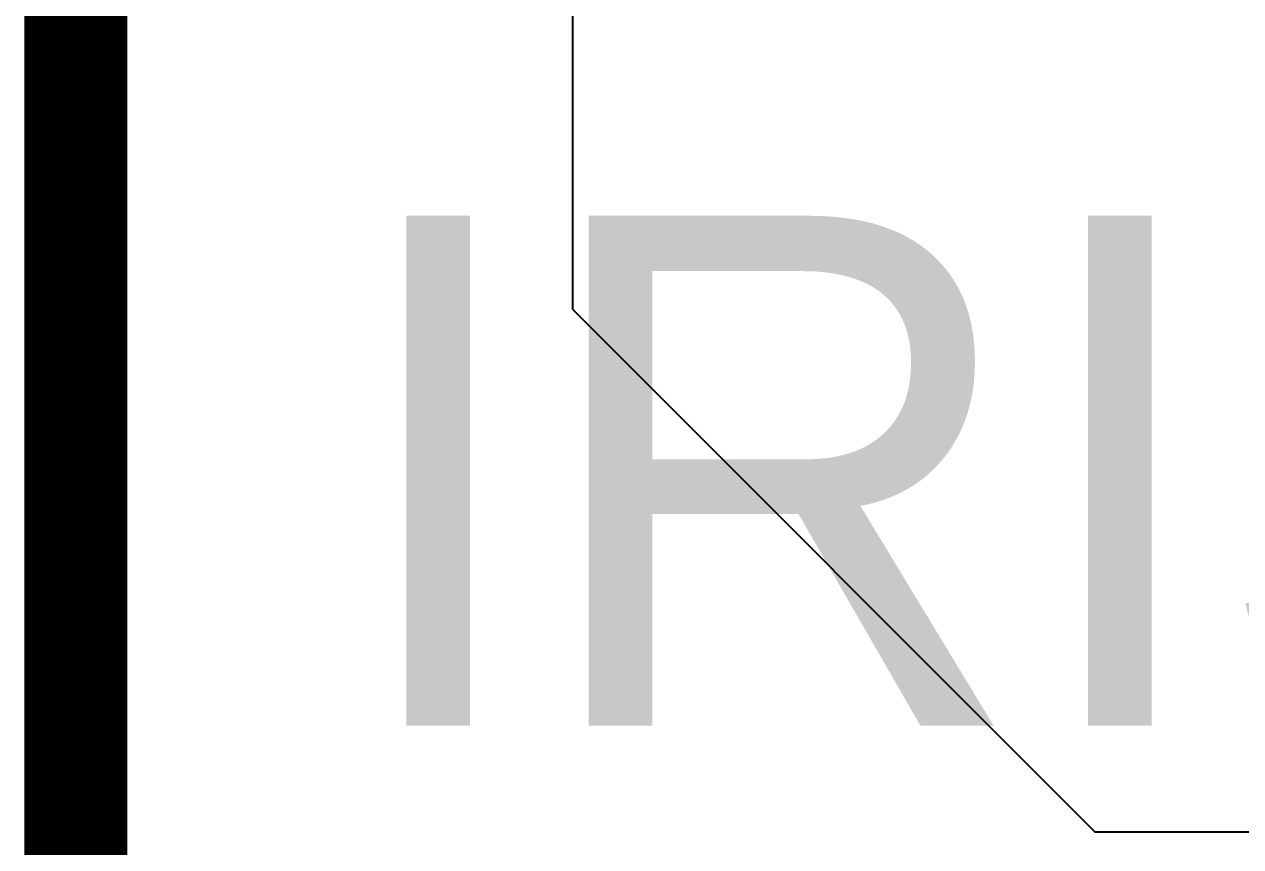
# Model space of a CAD drawing. Header units: millimetres. Extents: x -0.02 to 3.96, y -0.02 to 1.99.
# Drawn here: x -0.02 to 0.4572, y 0.5691 to 0.8918 of the extents above; entities that cross this region are included whole.
import ezdxf

# ---------------------------------------------------------------- set-up
doc = ezdxf.new("R2010")
doc.units = ezdxf.units.MM
doc.header["$MEASUREMENT"] = 0
for name, color, linetype in [('BottomLayer', 5, 'Continuous'), ('InternalPlane1', 76, 'Continuous'), ('InternalPlane2', 16, 'Continuous'), ('Mechanical1', 6, 'Continuous'), ('TopLayer', 1, 'Continuous'), ('TopOverlay', 2, 'Continuous')]:
    doc.layers.add(name, color=color, linetype=linetype)
doc.styles.add('SciFly', font='', dxfattribs={"height": 0.2})
doc.styles.get('SciFly').set_extended_font_data('SciFly')

msp = doc.modelspace()

# ---------------------------------------------------------------- linework, layer by layer
at = {"layer": 'BottomLayer'}
for p, q in [((0.195, 1.565), (0.195, 0.78)), ((0.195, 0.78), (0.4, 0.575)), ((0.4, 0.575), (1.275, 0.575))]:
    msp.add_line(p, q, dxfattribs=at)
at = {"layer": 'InternalPlane1'}
for p, q in [((0.0201, 0.0201), (0.0201, 1.94841)), ((0.195, 1.565), (0.195, 0.78)), ((0.195, 1.565), (0.195, 0.78)), ((0.195, 0.78), (0.4, 0.575)), ((0.195, 0.78), (0.4, 0.575)), ((0.4, 0.575), (1.275, 0.575)), ((0.4, 0.575), (1.275, 0.575))]:
    msp.add_line(p, q, dxfattribs=at)
at = {"layer": 'InternalPlane1', "const_width": 0.04}
msp.add_lwpolyline([(0, 0), (0, 1.9685)], dxfattribs=at)
at = {"layer": 'InternalPlane2'}
for p, q in [((0.0201, 0.0201), (0.0201, 1.94841)), ((0.195, 1.565), (0.195, 0.78)), ((0.195, 1.565), (0.195, 0.78)), ((0.195, 0.78), (0.4, 0.575)), ((0.195, 0.78), (0.4, 0.575)), ((0.4, 0.575), (1.275, 0.575)), ((0.4, 0.575), (1.275, 0.575))]:
    msp.add_line(p, q, dxfattribs=at)
at = {"layer": 'InternalPlane2', "const_width": 0.04}
msp.add_lwpolyline([(0, 0), (0, 1.9685)], dxfattribs=at)
at = {"layer": 'Mechanical1', "const_width": 0.01}
msp.add_lwpolyline([(0, 0), (0, 1.9685)], dxfattribs=at)
at = {"layer": 'TopLayer'}
for p, q in [((0.02, 0.29496), (0.02, 1.67354)), ((0.195, 1.565), (0.195, 0.78)), ((0.195, 1.565), (0.195, 0.78)), ((0.195, 0.78), (0.4, 0.575)), ((0.195, 0.78), (0.4, 0.575)), ((0.4, 0.575), (1.275, 0.575)), ((0.4, 0.575), (1.275, 0.575))]:
    msp.add_line(p, q, dxfattribs=at)

# ---------------------------------------------------------------- texts
at = {"layer": 'TopOverlay', "style": 'SciFly'}
msp.add_text('IRIS 2', height=0.2, dxfattribs=at).set_placement((0.10517, 0.61667))

doc.saveas('drawing.dxf')
